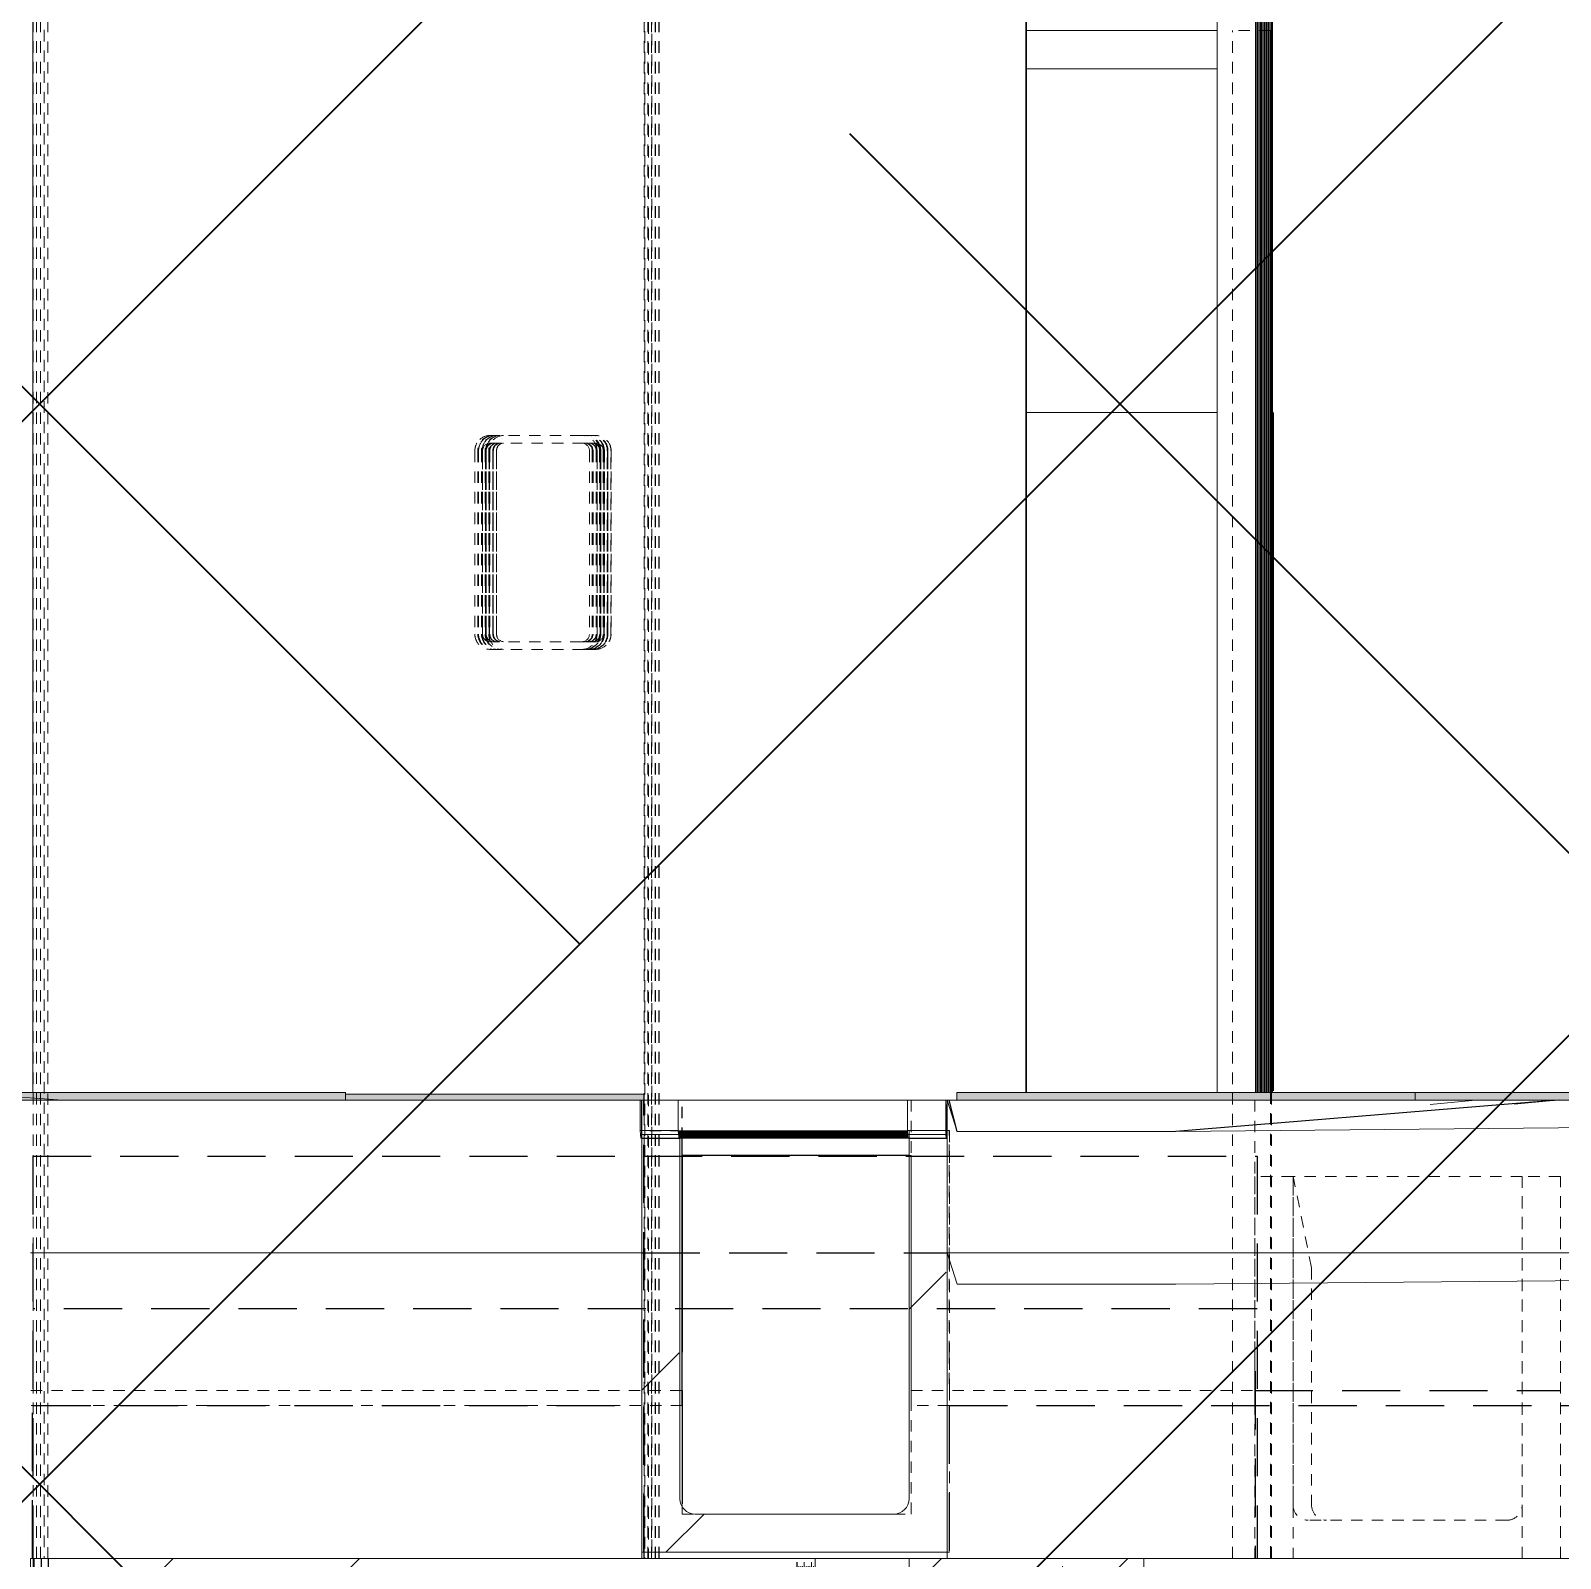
# Model space of a CAD drawing. Header units: millimetres. Extents: x 50357 to 985146, y 723188 to 1803594.
# Drawn here: x 875039 to 876041, y 744889 to 745889 of the extents above; entities that cross this region are included whole.
import ezdxf

# ---------------------------------------------------------------- set-up
doc = ezdxf.new("R2010")
doc.units = ezdxf.units.MM
doc.header["$LTSCALE"] = 3
doc.header["$MEASUREMENT"] = 0
doc.linetypes.add('DASHED', pattern=[19.05, 12.7, -6.35])
doc.linetypes.add('Member Hidden', pattern=[4.5, 2.5, -2])
for name, color, linetype, lineweight, true_color in [('A-DOOR', 7, 'Continuous', 13, 0x6e6e6e), ('A-FLOR', 7, 'Continuous', 5, 0x6e6e6e), ('A-FLOR-HDLN', 7, 'DASHED', 25, 0x6e6e6e), ('A-FLOR-HRAL', 7, 'Continuous', 13, 0x6e6e6e), ('A-FLOR-MCUT', 7, 'Continuous', 13, 0x6e6e6e), ('A-GENM', 7, 'Continuous', 13, 0x6e6e6e), ('A-WALL-HDLN', 7, 'Member Hidden', 13, 0x6e6e6e), ('I-WALL', 7, 'Continuous', 25, 0x6e6e6e), ('Q-SPCQ', 7, 'Continuous', 13, 0x6e6e6e), ('S-BEAM', 7, 'Continuous', 13, 0x6e6e6e), ('S-BEAM-HDLN', 7, 'Member Hidden', 13, 0x6e6e6e)]:
    doc.layers.add(name, color=color, linetype=linetype, lineweight=lineweight, true_color=true_color)
doc.layers.add('Hatch (HOR not under LTC submission)', color=252, linetype='Continuous', lineweight=35)

# ---------------------------------------------------------------- blocks, each defined once
blk = doc.blocks.new('Railing - 25mm-V1-SEC D_1')
at = {"layer": 'A-FLOR-HRAL'}
for p in [(-673290.5, 21828.8), (-673290.5, 21005)]:
    blk.add_line(p, (-673290.5, 21828.8), dxfattribs=at)
blk = doc.blocks.new('Railing - 25mm-V2-SEC D_1')
at = {"layer": 'A-FLOR-HRAL'}
for p in [(-673280.9, 21828.8), (-673280.9, 21700)]:
    blk.add_line(p, (-673280.9, 21828.8), dxfattribs=at)
blk = doc.blocks.new('Railing - 25mm-V3-SEC D_1')
at = {"layer": 'A-FLOR-HRAL'}
for p, q in [((-673316.3, 21005), (-673316.3, 21828.8)), ((-673303.9, 21828.8), (-673303.8, 21828.8)), ((-673302.2, 21828.8), (-673291.3, 21828.8)), ((-673291.3, 21828.8), (-673291.3, 21828.8)), ((-673291.3, 21005), (-673291.3, 21828.8))]:
    blk.add_line(p, q, dxfattribs=at)
blk = doc.blocks.new('Railing - Railing-3272102-SEC D_1')
for name, p in [('Railing - 25mm-V3-SEC D_1', (0, 0)), ('Railing - 25mm-V1-SEC D_1', (0, 0)), ('Railing - 25mm-V1-SEC D_1', (0.8, 0)), ('Railing - 25mm-V1-SEC D_1', (1.6, 0)), ('Railing - 25mm-V1-SEC D_1', (2.4, 0)), ('Railing - 25mm-V1-SEC D_1', (3.2, 0)), ('Railing - 25mm-V1-SEC D_1', (4, 0)), ('Railing - 25mm-V1-SEC D_1', (4.8, 0)), ('Railing - 25mm-V1-SEC D_1', (5.6, 0)), ('Railing - 25mm-V1-SEC D_1', (6.4, 0)), ('Railing - 25mm-V1-SEC D_1', (7.2, 0)), ('Railing - 25mm-V1-SEC D_1', (8, 0)), ('Railing - 25mm-V1-SEC D_1', (8.8, 0)), ('Railing - 25mm-V2-SEC D_1', (0, 0)), ('Railing - 25mm-V1-SEC D_1', (10.4, 0))]:
    blk.add_blockref(name, p)
blk = doc.blocks.new('Structural Framing 1 - Structural Framing 1-3532373-SEC D_1')
at = {"layer": 'S-BEAM'}
h = blk.add_hatch(dxfattribs=at)
h.set_pattern_fill('FP_1', color=256, style=0, pattern_type=2)
h.set_pattern_definition([(45, (-609724, 13871), (-251.4472, 251.4472), []), (45, (-609724, 14252), (-251.4472, 251.4472), [])])
h.paths.add_polyline_path([(-673541.7, 20150), (-673364.5, 20150), (-673364.5, 20700), (-674093.1, 20700), (-674093.1, 20150), (-673960.3, 20150)], flags=0)
h.paths.add_polyline_path([(-673445.9, 20230), (-674013.1, 20230), (-674013.1, 20620), (-673445.9, 20620), (-673445.9, 20361.8)], flags=0)
for p, q in [((-673364.5, 20700), (-674093.1, 20700)), ((-674093.1, 20700), (-674093.1, 20150)), ((-673364.5, 20150), (-673364.5, 20700)), ((-674013.1, 20620), (-673445.9, 20620)), ((-674013.1, 20230), (-674013.1, 20620)), ((-674011.5, 20620), (-674011.5, 20230)), ((-673671.5, 20230), (-673671.5, 20620)), ((-673445.9, 20620), (-673445.9, 20230)), ((-673445.9, 20230), (-674013.1, 20230)), ((-674093.1, 20150), (-673364.5, 20150))]:
    blk.add_line(p, q, dxfattribs=at)
blk = doc.blocks.new('Irrigation Point - Irrigation Point-4291868-SEC D_1')
at = {"layer": 'A-GENM'}
for p, q in [((-673441.1, 21700), (-673316.3, 21700)), ((-673281.4, 21700), (-673280.9, 21700)), ((-673280.9, 21675), (-673280.9, 21700)), ((-673441.1, 21675), (-673316.3, 21675)), ((-673316.3, 21675), (-673441.1, 21675)), ((-673281.4, 21675), (-673280.9, 21675)), ((-673280.9, 21675), (-673281.4, 21675)), ((-673280.9, 21640), (-673280.9, 21675)), ((-673281.4, 21640), (-673281.4, 21050)), ((-673281.1, 21640), (-673281, 21640)), ((-673281.1, 21050), (-673281.1, 21640)), ((-673281, 21640), (-673281, 21050)), ((-673281, 21050), (-673281.1, 21050)), ((-673280.9, 21005), (-673280.9, 21050))]:
    blk.add_line(p, q, dxfattribs=at)
blk = doc.blocks.new('Doors_Concept_IntDbl - 500x590mm-4315353-SEC D_1')
at = {"layer": 'A-DOOR'}
for p, q in [((-673281.3, 21640), (-673281.4, 21640)), ((-673281.1, 21640), (-673281.3, 21640)), ((-673281.3, 21055.8), (-673281.3, 21640)), ((-673281.1, 21055.8), (-673281.1, 21640)), ((-673281.4, 21055.8), (-673281.3, 21055.8)), ((-673281.3, 21055.8), (-673281.1, 21055.8))]:
    blk.add_line(p, q, dxfattribs=at)
blk = doc.blocks.new('Doors_Concept_IntSgl - 250x590mm-4314374-SEC D_1')
at = {"layer": 'A-DOOR'}
for p, q in [((-673281, 21640), (-673281.1, 21640)), ((-673281, 21058), (-673281, 21640)), ((-673281.1, 21058), (-673281, 21058))]:
    blk.add_line(p, q, dxfattribs=at)
blk = doc.blocks.new('SIGN PANEL - SIGN PANEL-4495762-SEC D_1')
at = {"layer": 'S-BEAM'}
for p, q in [((-674091.6, 21005), (-674091.6, 21828.8)), ((-673441.6, 21829), (-673441.6, 21005)), ((-673441.1, 21005), (-673441.1, 21829))]:
    blk.add_line(p, q, dxfattribs=at)
blk = doc.blocks.new('Grating_3 - Grantry_3-4561549-SEC D_1')
at = {"layer": 'Q-SPCQ'}
for p, q in [((-673694.1, 21000), (-673669.1, 21000)), ((-673694.1, 20980), (-673694.1, 21000)), ((-673669.1, 20980), (-673669.1, 21000)), ((-673669.1, 20999.9), (-673519.1, 20999.9)), ((-673519.1, 21000), (-673494.1, 21000)), ((-673519.1, 20980), (-673519.1, 21000)), ((-673494.1, 20980), (-673494.1, 21000)), ((-673494.1, 20999.5), (-673493.9, 20997.5)), ((-673493.9, 20977.5), (-673493.9, 20997.5)), ((-673493.9, 20977.5), (-673493.9, 20997.5)), ((-673493.8, 20997), (-673493.7, 20995)), ((-673493.7, 20995), (-673493.4, 20995)), ((-673493.7, 20975), (-673493.7, 20995)), ((-673493.4, 20995), (-673493.2, 20994.9)), ((-673493.4, 20975), (-673493.4, 20995)), ((-673493.4, 20975), (-673493.4, 20995)), ((-673493.2, 20994.9), (-673493, 20994.9)), ((-673493.2, 20974.9), (-673493.2, 20994.9)), ((-673493.2, 20974.9), (-673493.2, 20994.9)), ((-673669.1, 20980), (-673694.1, 20980)), ((-673694.1, 20980), (-673693.9, 20977.5)), ((-673669.1, 20979.9), (-673669.1, 20980)), ((-673519.1, 20979.9), (-673669.1, 20979.9)), ((-673669.1, 20979.4), (-673669.1, 20979.7)), ((-673669.1, 20979.7), (-673519.1, 20979.7)), ((-673519.1, 20979.4), (-673669.1, 20979.4)), ((-673669, 20979), (-673669.1, 20979.3)), ((-673669.1, 20979.3), (-673519.1, 20979.3)), ((-673519, 20979), (-673669, 20979)), ((-673669, 20978.6), (-673669, 20978.9)), ((-673669, 20978.9), (-673519, 20978.9)), ((-673519, 20978.6), (-673669, 20978.6)), ((-673668.9, 20978.2), (-673669, 20978.5)), ((-673669, 20978.5), (-673519, 20978.5)), ((-673494.1, 20980), (-673519.1, 20980)), ((-673519.1, 20980), (-673519.1, 20979.9)), ((-673519.1, 20979.7), (-673519.1, 20979.4)), ((-673519.1, 20979.3), (-673519, 20979)), ((-673519, 20978.9), (-673519, 20978.6)), ((-673519, 20978.5), (-673518.9, 20978.2)), ((-673493.9, 20977.5), (-673494.1, 20980)), ((-673668.9, 20977.5), (-673693.9, 20977.5)), ((-673693.9, 20977.5), (-673693.7, 20975)), ((-673693.9, 20977.5), (-673668.9, 20977.5)), ((-673693.7, 20975), (-673668.7, 20975)), ((-673693.5, 20975), (-673668.6, 20975)), ((-673668.6, 20975), (-673693.4, 20975)), ((-673668.4, 20974.9), (-673693.2, 20974.9)), ((-673693.2, 20974.9), (-673668.4, 20974.9)), ((-673518.9, 20978.2), (-673668.9, 20978.2)), ((-673668.9, 20977.8), (-673668.9, 20978.1)), ((-673668.9, 20978.1), (-673518.9, 20978.1)), ((-673518.9, 20977.8), (-673668.9, 20977.8)), ((-673668.9, 20977.7), (-673518.9, 20977.7)), ((-673668.9, 20977.5), (-673668.9, 20977.7)), ((-673668.9, 20977.4), (-673668.9, 20977.5)), ((-673518.9, 20977.4), (-673668.9, 20977.4)), ((-673668.8, 20977), (-673668.9, 20977.3)), ((-673668.9, 20977.3), (-673518.9, 20977.3)), ((-673518.8, 20977), (-673668.8, 20977)), ((-673668.8, 20976.5), (-673668.8, 20976.8)), ((-673668.8, 20976.8), (-673518.8, 20976.8)), ((-673518.8, 20976.5), (-673668.8, 20976.5)), ((-673668.8, 20976.1), (-673668.8, 20976.4)), ((-673668.8, 20976.4), (-673518.8, 20976.4)), ((-673518.8, 20976.1), (-673668.8, 20976.1)), ((-673668.7, 20975.7), (-673668.8, 20976)), ((-673668.8, 20976), (-673518.8, 20976)), ((-673518.7, 20975.7), (-673668.7, 20975.7)), ((-673668.7, 20975.3), (-673668.7, 20975.6)), ((-673668.7, 20975.6), (-673518.7, 20975.6)), ((-673518.7, 20975.3), (-673668.7, 20975.3)), ((-673668.7, 20975.2), (-673518.7, 20975.2)), ((-673668.7, 20975), (-673668.7, 20975.2)), ((-673518.7, 20975), (-673668.6, 20975)), ((-673518.9, 20978.1), (-673518.9, 20977.8)), ((-673518.9, 20977.7), (-673518.9, 20977.5)), ((-673493.9, 20977.5), (-673518.9, 20977.5)), ((-673518.9, 20977.5), (-673518.9, 20977.4)), ((-673518.9, 20977.5), (-673493.9, 20977.5)), ((-673518.9, 20977.3), (-673518.8, 20977)), ((-673518.8, 20976.8), (-673518.8, 20976.5)), ((-673518.8, 20976.4), (-673518.8, 20976.1)), ((-673518.8, 20976), (-673518.7, 20975.7)), ((-673518.7, 20975.6), (-673518.7, 20975.3)), ((-673518.7, 20975.2), (-673518.7, 20975)), ((-673518.7, 20975), (-673493.7, 20975)), ((-673493.4, 20975), (-673518.4, 20975)), ((-673518.4, 20975), (-673493.4, 20975)), ((-673493.2, 20974.9), (-673518.2, 20974.9)), ((-673518.2, 20974.9), (-673493.2, 20974.9)), ((-673493.7, 20975), (-673493.9, 20977.5)), ((-673493.4, 20975), (-673493.7, 20975)), ((-673493.2, 20974.9), (-673493.4, 20975)), ((-673493, 20974.9), (-673493.2, 20974.9))]:
    blk.add_line(p, q, dxfattribs=at)
blk = doc.blocks.new('Tactile_Connection Bridge_Junction_2 - Tactile_Connection Bridge_Junction_2-4809838-SEC D_1')
at = {"layer": 'Q-SPCQ'}
for p, q in [((-674142.3, 21000), (-674141.9, 21005)), ((-674141.1, 21005), (-674072.1, 21000))]:
    blk.add_line(p, q, dxfattribs=at)
blk = doc.blocks.new('Tactile_Connection Bridge Junction_4 - Tactile_Connection Bridge Junction_4-4812200-SEC D_1')
at = {"layer": 'Q-SPCQ'}
for p, q in [((-673177, 20997.2), (-673147.2, 21000)), ((-673098.9, 20999.4), (-673121.9, 20997.3))]:
    blk.add_line(p, q, dxfattribs=at)
blk = doc.blocks.new('Specialty Equipment 5 - Specialty Equipment 1-5133919-SEC D_1')
at = {"layer": 'Q-SPCQ'}
blk.add_hatch(color=256, dxfattribs=at).paths.add_polyline_path([(-673694.1, 21000), (-673691.6, 21000), (-673691.9, 21003.9), (-673886.9, 21003.9), (-673886.9, 21000), (-673751, 21000)], flags=0)
for p in [(-673886.9, 21003.9), (-673691.6, 21000)]:
    blk.add_line(p, (-673691.6, 21003.9), dxfattribs=at)
blk = doc.blocks.new('Specialty Equipment 6 - Specialty Equipment 2-5133927-SEC D_1')
at = {"layer": 'Q-SPCQ'}
for points in [[(-673691.6, 21000), (-673691.6, 21000), (-673691.6, 21003.9)], [(-673691.6, 21000), (-673691.6, 21000), (-673691.6, 21003.9)], [(-673691.6, 21000), (-673691.6, 21000), (-673691.6, 21003.9)], [(-673691.6, 21000), (-673691.5, 21000), (-673691.6, 21003.9)], [(-673691.6, 21000), (-673691.6, 21000), (-673691.6, 21003.9)], [(-673691.6, 21000), (-673691.6, 21000), (-673691.6, 21003.9)], [(-673691.5, 21000), (-673691.5, 21000), (-673691.5, 21003.9)], [(-673691.5, 21000), (-673691.5, 21000), (-673691.5, 21003.9)]]:
    blk.add_hatch(color=256, dxfattribs=at).paths.add_polyline_path(points, flags=0)
blk = doc.blocks.new('Tactile_Orientation_Line Base - Tactile_Orientation_Line Base-V57-SEC D_1')
at = {"layer": 'Q-SPCQ'}
blk.add_hatch(color=256, dxfattribs=at).paths.add_polyline_path([(-673123.1, 21000), (-672886.9, 21000), (-672886.9, 21005), (-673186.9, 21005), (-673186.9, 21000), (-673149.3, 21000)], flags=0)
for p, q in [((-673186.9, 21005), (-672886.9, 21005)), ((-673186.9, 21005), (-673186.9, 21000)), ((-672886.9, 21000), (-673186.9, 21000)), ((-672886.9, 21005), (-672886.7, 21005)), ((-672886.9, 21000), (-672886.9, 21005))]:
    blk.add_line(p, q, dxfattribs=at)
blk = doc.blocks.new('Tactile_Orientation_Line Base - Tactile_Orientation_Line Base-V58-SEC D_1')
at = {"layer": 'Q-SPCQ'}
blk.add_hatch(color=256, dxfattribs=at).paths.add_polyline_path([(-673332.4, 21000), (-673186.9, 21000), (-673186.9, 21005), (-673486.9, 21005), (-673486.7, 21000), (-673437.1, 21000)], flags=0)
for p, q in [((-673486.9, 21005), (-673186.9, 21005)), ((-673486.9, 21005), (-673486.9, 21000)), ((-673186.9, 21000), (-673486.9, 21000)), ((-673186.9, 21000), (-673186.9, 21005))]:
    blk.add_line(p, q, dxfattribs=at)
blk = doc.blocks.new('Tactile_Orientation_Line Base - Tactile_Orientation_Line Base-V59-SEC D_1')
at = {"layer": 'Q-SPCQ'}
blk.add_hatch(color=256, dxfattribs=at).paths.add_polyline_path([(-674169.6, 21000), (-673886.9, 21000), (-673886.9, 21005), (-674186.9, 21005), (-674186.9, 21000)], flags=0)
for p, q in [((-674186.9, 21005), (-673886.9, 21005)), ((-674186.9, 21005), (-674186.9, 21000)), ((-673886.9, 21005), (-673886.7, 21005)), ((-673886.9, 21000), (-673886.9, 21005))]:
    blk.add_line(p, q, dxfattribs=at)
blk = doc.blocks.new('Built Up Member - S10_BUILT-UP BOX D550xB500xTF35xTW35 THK-V98-SEC D_1')
at = {"layer": 'S-BEAM-HDLN'}
for p, q in [((-674091.5, 20700), (-674091.5, 20150)), ((-673591.5, 20150), (-673591.5, 20700)), ((-673579.6, 20700), (-673579.6, 20150)), ((-674056.5, 20665), (-673626.5, 20665)), ((-674056.5, 20185), (-674056.5, 20665)), ((-674044.6, 20665), (-674044.6, 20185)), ((-673626.5, 20665), (-673626.5, 20185)), ((-673626.5, 20185), (-674056.5, 20185))]:
    blk.add_line(p, q, dxfattribs=at)
blk = doc.blocks.new('Built Up Member - S10_BUILT-UP BOX D550xB500xTF35xTW35 THK-3921805-SEC D_1')
at = {"layer": 'S-BEAM-HDLN'}
blk.add_line((-673591.4, 20150), (-673591.4, 20700), dxfattribs=at)
blk = doc.blocks.new('Built Up Member - S10_BUILT-UP BOX D550xB500xTF35xTW35 THK-3921806-SEC D_1')
at = {"layer": 'S-BEAM-HDLN'}
blk.add_line((-673586.7, 20150), (-673586.7, 20700), dxfattribs=at)
blk = doc.blocks.new('Built Up Member - S5_BUILT-UP BOX D350xB350xTF12_5xTW12_5 THK-3921807-SEC D_1')
at = {"layer": 'S-BEAM-HDLN'}
blk.add_line((-673589, 20350), (-673589, 20700), dxfattribs=at)
blk = doc.blocks.new('Built Up Member - S5_BUILT-UP BOX D350xB350xTF12_5xTW12_5 THK-3921808-SEC D_1')
at = {"layer": 'S-BEAM-HDLN'}
blk.add_line((-673590.2, 20350), (-673590.2, 20700), dxfattribs=at)
blk = doc.blocks.new('Built Up Member - S5_BUILT-UP BOX D350xB350xTF12_5xTW12_5 THK-V99-SEC D_1')
at = {"layer": 'S-BEAM-HDLN'}
blk.add_line((-673587.8, 20350), (-673587.8, 20700), dxfattribs=at)
blk = doc.blocks.new('Built Up Member - S5_BUILT-UP BOX D350xB350xTF12_5xTW12_5 THK-V100-SEC D_1')
at = {"layer": 'S-BEAM-HDLN'}
blk.add_line((-673585.4, 20350), (-673585.4, 20700), dxfattribs=at)
blk = doc.blocks.new('Built Up Member - S5_BUILT-UP BOX D350xB350xTF12_5xTW12_5 THK-3533439-SEC D_1')
at = {"layer": 'S-BEAM-HDLN'}
blk.add_line((-673417.7, 20350), (-673417.7, 20700), dxfattribs=at)
blk = doc.blocks.new('PFC-Parallel Flange Channels - CHANNEL 200x200x250x10-4224860-SEC D_1')
at = {"layer": 'S-BEAM-HDLN'}
for p, q in [((-674093, 20810), (-673666.7, 20810)), ((-673516.7, 20810), (-673291.8, 20810))]:
    blk.add_line(p, q, dxfattribs=at)
blk = doc.blocks.new('Rectangular Hollow Sections - RHS140x80x5-V149-SEC D_1')
at = {"layer": 'S-BEAM-HDLN'}
for p, q in [((-673732.3, 21435), (-673792.3, 21435)), ((-673792.3, 21430), (-673732.3, 21430)), ((-673732.3, 21435), (-673732.4, 21435)), ((-673802.3, 21425), (-673802.3, 21305)), ((-673797.3, 21305), (-673797.3, 21425)), ((-673797.3, 21425), (-673797.3, 21305)), ((-673727.3, 21425), (-673727.3, 21305)), ((-673722.3, 21305), (-673722.3, 21425)), ((-673722.3, 21425), (-673722.3, 21305)), ((-673732.3, 21300), (-673792.3, 21300)), ((-673792.3, 21295), (-673732.3, 21295)), ((-673732.4, 21295), (-673732.3, 21295))]:
    blk.add_line(p, q, dxfattribs=at)
for centre, major_axis, start_param, end_param in [((-673792.3, 21425), (0, 10), 0, 1.570796), ((-673792.3, 21425), (0, 5), 0, 1.570796), ((-673732.3, 21425), (0, 10), 4.712389, 6.283185), ((-673732.3, 21425), (0, 5), 4.712389, 6.283185), ((-673732.3, 21425), (0, 10), 4.712389, 5.220159), ((-673792.3, 21425), (0, 5), 1.047198, 1.570796), ((-673792.3, 21305), (0, 10), 1.570796, 3.141593), ((-673792.3, 21305), (0, 5), 1.570796, 3.141593), ((-673792.3, 21305), (0, 5), 1.570796, 2.094395), ((-673732.3, 21305), (0, 10), 3.141593, 4.712389), ((-673732.3, 21305), (0, 5), 3.141593, 4.712389), ((-673732.3, 21305), (0, 10), 4.18879, 4.712389)]:
    blk.add_ellipse(centre, major_axis=major_axis, ratio=1, start_param=start_param, end_param=end_param, dxfattribs=at)
blk = doc.blocks.new('Rectangular Hollow Sections - RHS140x80x5-V150-SEC D_1')
at = {"layer": 'S-BEAM-HDLN'}
for p, q in [((-673731.9, 21430), (-673730.4, 21430)), ((-673730.3, 21435), (-673730.4, 21435)), ((-673795.4, 21305), (-673795.4, 21425)), ((-673795.3, 21425), (-673795.3, 21305)), ((-673725.4, 21425), (-673725.4, 21305)), ((-673720.3, 21425), (-673720.3, 21305)), ((-673730.4, 21300), (-673731.9, 21300)), ((-673730.4, 21295), (-673730.3, 21295))]:
    blk.add_line(p, q, dxfattribs=at)
for centre, major_axis, start_param, end_param in [((-673790.4, 21425), (0, 5), 0.076232, 1.570796), ((-673730.4, 21425), (0, 5), 4.712389, 6.283185), ((-673730.3, 21425), (0, 10), 4.712389, 5.220159), ((-673790.3, 21425), (0, 5), 1.047198, 1.570796), ((-673790.4, 21305), (0, 5), 1.570796, 3.065361), ((-673790.3, 21305), (0, 5), 1.570796, 2.094395), ((-673730.4, 21305), (0, 5), 3.141593, 4.712389), ((-673730.3, 21305), (0, 10), 4.18879, 4.712389)]:
    blk.add_ellipse(centre, major_axis=major_axis, ratio=1, start_param=start_param, end_param=end_param, dxfattribs=at)
blk = doc.blocks.new('Rectangular Hollow Sections - RHS140x80x5-V151-SEC D_1')
at = {"layer": 'S-BEAM-HDLN'}
for p, q in [((-673729.9, 21435), (-673729.9, 21435)), ((-673799.9, 21425), (-673799.9, 21305)), ((-673794.9, 21305), (-673794.9, 21425)), ((-673794.9, 21425), (-673794.9, 21305)), ((-673724.9, 21425), (-673724.9, 21305)), ((-673719.9, 21305), (-673719.9, 21425)), ((-673719.9, 21425), (-673719.9, 21305)), ((-673729.9, 21295), (-673729.9, 21295))]:
    blk.add_line(p, q, dxfattribs=at)
for centre, major_axis, start_param, end_param in [((-673789.9, 21425), (0, 10), 0.261799, 1.570796), ((-673789.9, 21425), (0, 5), 0.261799, 1.570796), ((-673729.9, 21425), (0, 5), 4.712389, 6.106234), ((-673729.9, 21425), (0, 10), 4.712389, 6.058043), ((-673729.9, 21425), (0, 10), 4.712389, 5.220159), ((-673789.9, 21425), (0, 5), 1.047198, 1.570796), ((-673789.9, 21305), (0, 10), 1.570796, 2.879793), ((-673789.9, 21305), (0, 5), 1.570796, 2.879793), ((-673789.9, 21305), (0, 5), 1.570796, 2.094395), ((-673729.9, 21305), (0, 5), 3.318544, 4.712389), ((-673729.9, 21305), (0, 10), 3.366735, 4.712389), ((-673729.9, 21305), (0, 10), 4.18879, 4.712389)]:
    blk.add_ellipse(centre, major_axis=major_axis, ratio=1, start_param=start_param, end_param=end_param, dxfattribs=at)
blk = doc.blocks.new('Rectangular Hollow Sections - RHS140x80x5-4759470-SEC D_1')
at = {"layer": 'S-BEAM-HDLN'}
for p, q in [((-673729.5, 21430), (-673727.9, 21430)), ((-673727.9, 21435), (-673727.9, 21435)), ((-673792.9, 21425), (-673792.9, 21305)), ((-673792.9, 21305), (-673792.9, 21425)), ((-673722.9, 21425), (-673722.9, 21305)), ((-673717.9, 21425), (-673717.9, 21305)), ((-673727.9, 21300), (-673729.5, 21300)), ((-673727.9, 21295), (-673727.9, 21295))]:
    blk.add_line(p, q, dxfattribs=at)
for centre, major_axis, start_param, end_param in [((-673787.9, 21425), (0, 5), 0.076232, 1.570796), ((-673727.9, 21425), (0, 5), 4.712389, 6.283185), ((-673727.9, 21425), (0, 10), 4.712389, 5.220159), ((-673787.9, 21425), (0, 5), 1.047198, 1.570796), ((-673787.9, 21305), (0, 5), 1.570796, 2.094395), ((-673787.9, 21305), (0, 5), 1.570796, 3.065361), ((-673727.9, 21305), (0, 5), 3.141593, 4.712389), ((-673727.9, 21305), (0, 10), 4.18879, 4.712389)]:
    blk.add_ellipse(centre, major_axis=major_axis, ratio=1, start_param=start_param, end_param=end_param, dxfattribs=at)
blk = doc.blocks.new('Rectangular Hollow Sections - RHS140x80x5-V152-SEC D_1')
at = {"layer": 'S-BEAM-HDLN'}
for p, q in [((-673797.6, 21425), (-673797.6, 21305)), ((-673792.6, 21305), (-673792.6, 21425)), ((-673792.5, 21425), (-673792.5, 21305)), ((-673722.6, 21425), (-673722.6, 21305)), ((-673717.6, 21305), (-673717.6, 21425)), ((-673717.5, 21425), (-673717.5, 21305))]:
    blk.add_line(p, q, dxfattribs=at)
for centre, major_axis, start_param, end_param in [((-673787.6, 21425), (0, 10), 0.261799, 1.570796), ((-673787.6, 21425), (0, 5), 0.261799, 1.570796), ((-673727.6, 21425), (0, 5), 4.712389, 6.082633), ((-673727.6, 21425), (0, 10), 4.712389, 6.046136), ((-673727.5, 21425), (0, 10), 4.712389, 5.220159), ((-673787.5, 21425), (0, 5), 1.047198, 1.570796), ((-673787.6, 21305), (0, 10), 1.570796, 2.879793), ((-673787.6, 21305), (0, 5), 1.570796, 2.879793), ((-673787.5, 21305), (0, 5), 1.570796, 2.094395), ((-673727.6, 21305), (0, 5), 3.342145, 4.712389), ((-673727.6, 21305), (0, 10), 3.378642, 4.712389), ((-673727.5, 21305), (0, 10), 4.18879, 4.712389)]:
    blk.add_ellipse(centre, major_axis=major_axis, ratio=1, start_param=start_param, end_param=end_param, dxfattribs=at)
blk = doc.blocks.new('Rectangular Hollow Sections - RHS140x80x5-V153-SEC D_1')
at = {"layer": 'S-BEAM-HDLN'}
for p, q in [((-673727.2, 21430), (-673725.6, 21430)), ((-673725.5, 21435), (-673725.6, 21435)), ((-673790.6, 21305), (-673790.6, 21425)), ((-673790.5, 21425), (-673790.5, 21305)), ((-673720.6, 21425), (-673720.6, 21305)), ((-673715.5, 21425), (-673715.5, 21305)), ((-673725.6, 21300), (-673727.2, 21300)), ((-673725.6, 21295), (-673725.5, 21295))]:
    blk.add_line(p, q, dxfattribs=at)
for centre, major_axis, start_param, end_param in [((-673785.6, 21425), (0, 5), 0.076232, 1.570796), ((-673725.6, 21425), (0, 5), 4.712389, 6.283185), ((-673725.5, 21425), (0, 10), 4.712389, 5.220159), ((-673785.5, 21425), (0, 5), 1.047198, 1.570796), ((-673785.6, 21305), (0, 5), 1.570796, 3.065361), ((-673785.5, 21305), (0, 5), 1.570796, 2.094395), ((-673725.6, 21305), (0, 5), 3.141593, 4.712389), ((-673725.5, 21305), (0, 10), 4.18879, 4.712389)]:
    blk.add_ellipse(centre, major_axis=major_axis, ratio=1, start_param=start_param, end_param=end_param, dxfattribs=at)
blk = doc.blocks.new('Rectangular Hollow Sections - RHS140x80x5-V154-SEC D_1')
at = {"layer": 'S-BEAM-HDLN'}
for p, q in [((-673795.2, 21425), (-673795.2, 21305)), ((-673790.2, 21305), (-673790.2, 21425)), ((-673790.2, 21425), (-673790.2, 21305)), ((-673720.2, 21425), (-673720.2, 21305)), ((-673715.2, 21305), (-673715.2, 21425)), ((-673715.2, 21425), (-673715.2, 21305))]:
    blk.add_line(p, q, dxfattribs=at)
for centre, major_axis, start_param, end_param in [((-673785.2, 21425), (0, 10), 0.261799, 1.374313), ((-673785.2, 21425), (0, 5), 0.261799, 1.570796), ((-673725.2, 21425), (0, 5), 5.112137, 6.084708), ((-673725.2, 21425), (0, 10), 4.712389, 6.046136), ((-673725.2, 21425), (0, 10), 4.712389, 5.220159), ((-673785.2, 21425), (0, 10), 1.433166, 1.570796), ((-673785.2, 21425), (0, 5), 1.047198, 1.570796), ((-673725.2, 21425), (0, 5), 4.712389, 4.991445), ((-673785.2, 21305), (0, 10), 1.570796, 1.708427), ((-673785.2, 21305), (0, 10), 1.76728, 2.879793), ((-673785.2, 21305), (0, 5), 1.570796, 2.879793), ((-673785.2, 21305), (0, 5), 1.570796, 2.094395), ((-673725.2, 21305), (0, 5), 3.342145, 4.312641), ((-673725.2, 21305), (0, 10), 3.378642, 4.712389), ((-673725.2, 21305), (0, 5), 4.433333, 4.712389), ((-673725.2, 21305), (0, 10), 4.18879, 4.712389)]:
    blk.add_ellipse(centre, major_axis=major_axis, ratio=1, start_param=start_param, end_param=end_param, dxfattribs=at)
blk = doc.blocks.new('Rectangular Hollow Sections - RHS140x80x5-V155-SEC D_1')
at = {"layer": 'S-BEAM-HDLN'}
for p, q in [((-673724.8, 21430), (-673723.2, 21430)), ((-673723.1, 21435), (-673723.2, 21435)), ((-673788.2, 21305), (-673788.2, 21425)), ((-673788.1, 21425), (-673788.1, 21305)), ((-673718.2, 21425), (-673718.2, 21305)), ((-673713.1, 21425), (-673713.1, 21305)), ((-673723.2, 21300), (-673724.8, 21300)), ((-673723.2, 21295), (-673723.1, 21295))]:
    blk.add_line(p, q, dxfattribs=at)
for centre, major_axis, start_param, end_param in [((-673783.2, 21425), (0, 5), 0.076232, 1.570796), ((-673723.2, 21425), (0, 5), 4.712389, 6.283185), ((-673723.1, 21425), (0, 10), 4.712389, 5.220159), ((-673783.1, 21425), (0, 5), 1.047198, 1.570796), ((-673783.2, 21305), (0, 5), 1.570796, 3.065361), ((-673783.1, 21305), (0, 5), 1.570796, 2.094395), ((-673723.2, 21305), (0, 5), 3.141593, 4.712389), ((-673723.1, 21305), (0, 10), 4.18879, 4.712389)]:
    blk.add_ellipse(centre, major_axis=major_axis, ratio=1, start_param=start_param, end_param=end_param, dxfattribs=at)

msp = doc.modelspace()

# ---------------------------------------------------------------- hatches: boundary and pattern name
at = {"layer": 'Hatch (HOR not under LTC submission)'}
h = msp.add_hatch(dxfattribs=at)
h.set_pattern_fill('ANSI38', color=256, scale=4000)
h.paths.add_polyline_path([(883302.7731, 754573.5724), (867748.3436, 754573.5724), (867748.3436, 741228.5978), (870806.1362, 741227.6876), (883302.7731, 741227.6882)])
at = {"layer": 'S-BEAM'}
h = msp.add_hatch(dxfattribs=at)
h.set_pattern_fill('FP_1', color=256, style=0, pattern_type=2)
h.set_pattern_definition([(45, (939408.4, 738060), (-251.4472, 251.4472), []), (45, (939408.4, 738441), (-251.4472, 251.4472), [])])
h.paths.add_polyline_path([(875439.3159, 744892.9831), (875639.3159, 744892.9831), (875638.2786, 745163.9195), (875614.3159, 745163.89), (875614.3159, 744927.9831), (875611.387, 744920.912), (875604.3159, 744917.9831), (875474.3159, 744917.9831), (875467.2448, 744920.912), (875464.3159, 744927.9831), (875463.3296, 745163.9195), (875439.3159, 745163.9195), (875439.3159, 744957.6698)], flags=0)

# ---------------------------------------------------------------- linework, layer by layer
at = {"layer": 'A-FLOR'}
for p, q in [((875438.2786, 745188.9831), (867744.4393, 745188.9831)), ((875639.3159, 745188.9831), (875639.3159, 744888.9831)), ((875645.7345, 745168.5076), (875639.3159, 745188.9831)), ((875639.3159, 745188.9831), (875645.5094, 745188.9831)), ((878044.1886, 745188.5982), (875788.9969, 745168.5083)), ((875788.9969, 745168.5083), (875645.7345, 745168.5076)), ((875439.3159, 744888.9831), (875439.3159, 745163.9195)), ((882289.3175, 745088.9831), (875639.3159, 745088.9831)), ((875639.3159, 745088.9831), (875645.7345, 745068.5076)), ((875788.9969, 745068.5083), (878044.1886, 745088.5982)), ((875645.7345, 745068.5076), (875788.9969, 745068.5083)), ((875039.3087, 744888.9831), (875439.3159, 744888.9831)), ((875440.6444, 744888.9831), (875440.6444, 744892.9831)), ((875440.779, 744892.9831), (875440.779, 744888.9831)), ((875614.3159, 744888.9831), (875614.3159, 744878.9831)), ((875614.3159, 744888.9831), (883019.3176, 744888.9831))]:
    msp.add_line(p, q, dxfattribs=at)
at = {"layer": 'A-FLOR', "lineweight": 25}
for p, q in [((875645.7345, 745168.5076), (875640.6444, 745188.9831)), ((876040.0343, 745188.9335), (876033.591, 745188.4092)), ((876006.4439, 745186.2004), (875788.9969, 745168.5083))]:
    msp.add_line(p, q, dxfattribs=at)
at = {"layer": 'A-FLOR-HDLN'}
for p, q in [((875439.3159, 745163.9691), (875439.3159, 745188.9831)), ((875440.6444, 744893.0327), (875440.6444, 745188.9831)), ((876033.5859, 745188.4088), (876006.4489, 745186.2009)), ((875040.779, 745152.2831), (875040.779, 744888.9831)), ((875040.779, 745152.2831), (875842.1536, 745152.2831)), ((875842.1536, 745152.2831), (875842.1536, 744888.9831)), ((875439.3655, 745088.9831), (875639.2663, 745088.9831)), ((875842.1536, 745052.2831), (875040.779, 745052.2831)), ((875840.7783, 745011.4622), (875840.7783, 744888.9831)), ((875840.6139, 744998.9831), (876040.7783, 744998.9831)), ((875040.6247, 744988.9831), (875440.779, 744988.9831)), ((875040.6247, 744888.9831), (875040.6247, 744988.9831)), ((875440.779, 744988.9831), (875440.779, 744893.0327)), ((875640.6444, 744988.9831), (882289.7627, 744988.9831)), ((875640.6444, 744988.9831), (875640.6444, 744888.9831))]:
    msp.add_line(p, q, dxfattribs=at)
at = {"layer": 'A-FLOR-MCUT'}
msp.add_line((875439.3159, 745088.9831), (875039.3087, 745088.9831), dxfattribs=at)
at = {"layer": 'A-GENM'}
for p, q in [((875691.2673, 745638.9831), (875816.0583, 745638.9831)), ((875842.1536, 745193.9831), (875842.1536, 745638.9831)), ((875850.8013, 745193.9831), (875850.8013, 745638.9831)), ((875852.7714, 745638.9831), (875852.7714, 745195.012))]:
    msp.add_line(p, q, dxfattribs=at)
at = {"layer": 'A-WALL-HDLN'}
for p, q in [((875825.9453, 744888.9831), (875825.9453, 745888.9831)), ((875850.9453, 745888.9831), (875825.9453, 745888.9831)), ((875850.9772, 745828.9831), (875851.2438, 745828.9831)), ((875851.3051, 745828.9831), (875851.4384, 745828.9831)), ((875402.0326, 745623.9831), (875400.4812, 745623.9831)), ((875404.4498, 745623.9831), (875402.9016, 745623.9831)), ((875406.8223, 745623.9831), (875405.2284, 745623.9831)), ((875409.1948, 745623.9831), (875407.6003, 745623.9831)), ((875330.1006, 745613.9831), (875330.1006, 745493.9831)), ((875332.0273, 745613.9831), (875332.0273, 745493.9831)), ((875332.521, 745613.9831), (875332.521, 745493.9831)), ((875334.4444, 745613.9831), (875334.4444, 745493.9831)), ((875334.8478, 745613.9831), (875334.8478, 745493.9831)), ((875336.8169, 745613.9831), (875336.8169, 745493.9831)), ((875337.2203, 745613.9831), (875337.2203, 745493.9831)), ((875339.1894, 745613.9831), (875339.1894, 745493.9831)), ((875410.1006, 745493.9831), (875410.1006, 745613.9831)), ((875412.0273, 745493.9831), (875412.0273, 745613.9831)), ((875412.521, 745493.9831), (875412.521, 745613.9831)), ((875414.4444, 745493.9831), (875414.4444, 745613.9831)), ((875414.8478, 745493.9831), (875414.8478, 745613.9831)), ((875416.8169, 745493.9831), (875416.8169, 745613.9831)), ((875417.2203, 745493.9831), (875417.2203, 745613.9831)), ((875419.1894, 745493.9831), (875419.1894, 745613.9831)), ((875400.4812, 745483.9831), (875402.0326, 745483.9831)), ((875402.9016, 745483.9831), (875404.4498, 745483.9831)), ((875405.2284, 745483.9831), (875406.8223, 745483.9831)), ((875407.6009, 745483.9831), (875409.1948, 745483.9831)), ((875851.4384, 745238.9831), (875851.3051, 745238.9831)), ((875850.9453, 745193.9335), (875850.9453, 744888.9831)), ((875851.4784, 744888.9831), (875851.4784, 745193.934)), ((875615.7736, 745152.7247), (875614.3655, 745152.7247)), ((875615.7736, 744917.9831), (875615.7736, 745152.7247)), ((876015.6437, 745138.9831), (875865.6437, 745138.9831)), ((875865.6437, 745138.9831), (875865.6437, 744888.9831)), ((876015.6437, 744888.9831), (876015.6437, 745138.9831)), ((875465.7736, 744999.8192), (875465.7736, 744999.0327)), ((875465.7736, 744924.3341), (875465.7736, 744917.9831)), ((875465.7736, 744917.9831), (875474.2663, 744917.9831)), ((875604.3655, 744917.9831), (875615.7736, 744917.9831))]:
    msp.add_line(p, q, dxfattribs=at)
for centre, major_axis, ratio, start_param, end_param in [((875340.1006, 745613.9831), (0, 10), 0.999999858, 1.047197551, 1.570796327), ((875342.0273, 745613.9831), (0, 10), 0.999999858, 0.038115971, 1.570796327), ((875342.521, 745613.9831), (0, 10), 0.999999858, 1.047197551, 1.570796327), ((875344.4444, 745613.9831), (0, 10), 0.999999852, 0.038115971, 1.570796327), ((875344.8478, 745613.9831), (0, 10), 0.999999858, 1.047197551, 1.570796327), ((875346.8169, 745613.9831), (0, 10), 0.999999852, 0.038115971, 1.570796327), ((875347.2203, 745613.9831), (0, 10), 0.999999858, 1.047197551, 1.353703126), ((875349.1894, 745613.9831), (0, 10), 0.999999852, 0.038115971, 1.570796327), ((875402.0273, 745613.9831), (0.0002, 10), 0.999999858, 4.712410739, 6.283207065), ((875404.4444, 745613.9831), (0.0002, 10), 0.999999852, 4.71240992, 6.283206247), ((875406.8169, 745613.9831), (0.0002, 10), 0.999999852, 4.712409924, 6.283206251), ((875400.1006, 745613.9831), (0.0002, 10), 0.999999858, 4.712410737, 5.236009512), ((875409.1894, 745613.9831), (0.0002, 10), 0.999999852, 4.712409922, 6.283206249), ((875402.521, 745613.9831), (0.0002, 10), 0.999999858, 4.712410737, 5.236009512), ((875404.8478, 745613.9831), (0.0002, 10), 0.999999858, 4.71241074, 5.236009516), ((875407.2203, 745613.9831), (0.0002, 10), 0.999999858, 4.712410739, 5.236009514), ((875347.2203, 745613.9831), (0, 10), 0.999999858, 1.41255637, 1.570796327), ((875340.1006, 745493.9831), (0, 10), 0.999999858, 1.570796327, 2.094395102), ((875342.0273, 745493.9831), (0, 10), 0.999999858, 1.570796327, 3.103476683), ((875342.521, 745493.9831), (0, 10), 0.999999858, 1.570796327, 2.094395102), ((875344.4444, 745493.9831), (0, 10), 0.999999852, 1.570796327, 3.103476683), ((875344.8478, 745493.9831), (0, 10), 0.999999858, 1.570796327, 2.094395102), ((875346.8169, 745493.9831), (0, 10), 0.999999852, 1.570796327, 3.103476683), ((875347.2203, 745493.9831), (0, 10), 0.999999858, 1.570796327, 1.729036284), ((875347.2203, 745493.9831), (0, 10), 0.999999858, 1.787889527, 2.094395102), ((875349.1894, 745493.9831), (0, 10), 0.999999852, 1.570796327, 3.103476683), ((875402.0273, 745493.9831), (0, 10), 0.999999858, 3.141592654, 4.71238898), ((875404.4444, 745493.9831), (0, 10), 0.999999852, 3.141592654, 4.71238898), ((875406.8169, 745493.9831), (0, 10), 0.999999852, 3.141592654, 4.71238898), ((875400.1006, 745493.9831), (0, 10), 0.999999858, 4.188790205, 4.71238898), ((875409.1894, 745493.9831), (0, 10), 0.999999852, 3.141592654, 4.71238898), ((875402.521, 745493.9831), (0, 10), 0.999999858, 4.188790205, 4.71238898), ((875404.8478, 745493.9831), (0, 10), 0.999999858, 4.188790205, 4.71238898), ((875407.2203, 745493.9831), (0, 10), 0.999999858, 4.188790205, 4.71238898)]:
    msp.add_ellipse(centre, major_axis=major_axis, ratio=ratio, start_param=start_param, end_param=end_param, dxfattribs=at)
at = {"layer": 'I-WALL'}
for p, q in [((875850.9453, 745888.9831), (875850.9453, 745193.9831)), ((875851.4784, 745828.9831), (875851.4784, 745863.9831)), ((875851.2438, 745828.9831), (875851.2438, 745238.9831)), ((875851.3051, 745828.9831), (875851.4384, 745828.9831)), ((875851.4384, 745828.9831), (875851.4384, 745238.9831)), ((875851.2438, 745238.9831), (875850.9772, 745238.9831)), ((875614.3159, 745152.7247), (875465.7736, 745152.7247)), ((875465.7736, 745152.7247), (875465.7736, 745024.0323)), ((875465.7736, 744998.9831), (875465.7736, 744924.5934))]:
    msp.add_line(p, q, dxfattribs=at)
at = {"layer": 'S-BEAM'}
for p, q in [((875463.2786, 745188.9831), (875465.6444, 745188.9831)), ((875640.6444, 745188.9831), (875645.5094, 745188.9831)), ((875639.3159, 744892.9831), (875639.3159, 745168.9831)), ((875439.3159, 745163.9195), (875439.3159, 744892.9831)), ((875464.3159, 744927.9831), (875464.3159, 745163.89)), ((875465.6444, 744988.9831), (875465.6444, 745163.5819)), ((875465.7736, 745163.5819), (875465.7736, 745023.9831)), ((875465.7736, 745023.9831), (875465.7736, 745163.5819)), ((875614.3159, 745163.89), (875614.3159, 744927.9831)), ((875465.7601, 744998.9831), (875465.6632, 744998.9831)), ((875465.779, 744988.9831), (875465.6444, 744988.9831)), ((875604.3159, 744917.9831), (875474.3159, 744917.9831)), ((875439.3159, 744892.9831), (875639.3159, 744892.9831))]:
    msp.add_line(p, q, dxfattribs=at)
for centre, start, end in [((875474.3159, 744927.9831), 180.0000041, 270.0000041), ((875604.3159, 744927.9831), 269.9999959, 359.9999959)]:
    msp.add_arc(centre, 10, start, end, dxfattribs=at)
msp.add_ellipse((875465.7601, 745023.9831), major_axis=(0, 25), ratio=0.000538294, start_param=3.141592654, end_param=4.71238898, dxfattribs=at)
msp.add_ellipse((875465.7601, 745023.9831), major_axis=(0, 25), ratio=0.000538294, start_param=3.141592654, end_param=4.71238898, dxfattribs=at)
at = {"layer": 'S-BEAM-HDLN'}
for p, q in [((875050.5168, 751160.386), (875050.5168, 744889.0117)), ((875450.5167, 744889.0117), (875450.5167, 751160.386)), ((875450.802, 744889.0117), (875450.802, 751163.9117)), ((875048.1214, 751100.386), (875048.1214, 744889.0023)), ((875448.1213, 744889.0023), (875448.1213, 751100.386)), ((875448.4066, 744889.0023), (875448.4066, 751103.9023)), ((875045.726, 744888.993), (875045.726, 751040.386)), ((875445.7259, 744888.993), (875445.7259, 751040.386)), ((875446.0112, 751043.893), (875446.0112, 744888.993)), ((875043.2848, 744889.021), (875043.2848, 750979.2399)), ((875443.2847, 744889.021), (875443.2847, 750979.2399)), ((875443.6615, 750983.921), (875443.6615, 744889.021)), ((875040.8894, 744888.9831), (875040.8894, 750924.0399)), ((875440.8893, 744888.9831), (875440.8893, 750924.0399)), ((875441.2661, 750924.0399), (875441.2661, 744888.9831)), ((875465.6444, 745163.6315), (875465.6444, 745188.9831)), ((875465.6994, 745188.9831), (875465.7736, 745188.9831)), ((875465.7736, 745163.6315), (875465.7736, 745188.9831)), ((875615.6444, 745188.9831), (875615.6444, 744988.9831)), ((875638.3282, 745188.9831), (875639.3159, 745188.9831)), ((875840.6083, 745188.9831), (875840.6083, 744988.9831)), ((875840.7375, 745188.9831), (875840.7375, 745023.9831)), ((875465.6498, 745168.7831), (875439.3159, 745168.7831)), ((875439.3159, 745168.7831), (875439.3159, 745163.9691)), ((875464.3159, 745163.9396), (875464.3159, 745168.7831)), ((875465.6498, 745168.7831), (875465.7736, 745168.7831)), ((875465.7736, 745168.7831), (875465.7736, 745163.6315)), ((875614.3159, 745168.9831), (875614.3159, 745163.9396)), ((875640.6498, 745168.9831), (875638.328, 745168.9831)), ((875640.6498, 745168.9831), (875640.7736, 745168.9831)), ((875640.6498, 745084.8939), (875640.6498, 745168.9831)), ((875640.7736, 745168.9831), (875640.7736, 745084.4989)), ((875865.6437, 745138.9831), (875840.6437, 745138.9831)), ((875840.6437, 745138.9831), (875840.6437, 744888.9831)), ((875865.6437, 744923.9831), (875865.6437, 745138.9831)), ((875865.7783, 745138.9831), (875865.7783, 744923.9831)), ((875877.7714, 745079.1432), (875865.7783, 745138.9829)), ((876040.6437, 745138.9831), (876015.6437, 745138.9831)), ((876015.6437, 745138.9831), (876015.6437, 744923.9831)), ((876040.6437, 744888.9831), (876040.6437, 745138.9831)), ((875640.6498, 745023.9831), (875640.6498, 745084.5622)), ((875640.7736, 745084.1672), (875640.7736, 745023.9831)), ((875877.7714, 745079.1432), (875877.7714, 744923.9831)), ((875465.7601, 744998.9831), (875465.6632, 744998.9831)), ((875640.779, 744999.8244), (875640.779, 744892.9831)), ((875840.7429, 744988.9831), (875840.7429, 745001.9699)), ((875465.779, 744988.9831), (875039.3583, 744988.9831)), ((875640.5948, 744988.9831), (875615.6444, 744988.9831)), ((876005.6437, 744913.9831), (875875.6437, 744913.9831)), ((875041.4891, 744888.9831), (875041.4891, 744338.9831)), ((875041.6491, 744888.9831), (875041.6491, 744338.9831)), ((875046.1883, 744888.9831), (875046.1883, 744338.9831)), ((875046.3483, 744888.9831), (875046.3483, 744338.9831)), ((875050.8876, 744888.9831), (875050.8876, 744338.9831)), ((875051.0475, 744888.9831), (875051.0475, 744338.9831)), ((875640.779, 744892.9831), (875639.3159, 744892.9831))]:
    msp.add_line(p, q, dxfattribs=at)
msp.add_arc((875887.7714, 744923.9831), 10, 180.0000041, 269.2378078, dxfattribs=at)
for centre, major_axis, ratio, start_param, end_param in [((875640.6632, 745023.9831), (0, 25), 0.000538294, 1.570796327, 3.141592654), ((875640.7601, 745023.9831), (0, 25), 0.000538294, 3.141592654, 4.71238898), ((875840.724, 745023.9831), (0, 25), 0.000538294, 3.141592654, 4.71238898), ((875875.6437, 744923.9831), (0, 10), 0.999999855, 1.570796327, 3.141592654), ((876005.6437, 744923.9831), (0, 10), 0.999999855, 3.141592654, 4.71238898)]:
    msp.add_ellipse(centre, major_axis=major_axis, ratio=ratio, start_param=start_param, end_param=end_param, dxfattribs=at)

# ---------------------------------------------------------------- block references
at = {"layer": 'A-DOOR'}
for name in ['Doors_Concept_IntDbl - 500x590mm-4315353-SEC D_1', 'Doors_Concept_IntSgl - 250x590mm-4314374-SEC D_1']:
    msp.add_blockref(name, (1549132.3921, 724188.9831), dxfattribs=at)
at = {"layer": 'A-FLOR-HRAL'}
msp.add_blockref('Railing - Railing-3272102-SEC D_1', (1549132.3921, 724188.9831), dxfattribs=at)
at = {"layer": 'A-GENM'}
msp.add_blockref('Irrigation Point - Irrigation Point-4291868-SEC D_1', (1549132.3921, 724188.9831), dxfattribs=at)
at = {"layer": 'Q-SPCQ'}
for name in ['Tactile_Orientation_Line Base - Tactile_Orientation_Line Base-V59-SEC D_1', 'Tactile_Connection Bridge_Junction_2 - Tactile_Connection Bridge_Junction_2-4809838-SEC D_1', 'Specialty Equipment 5 - Specialty Equipment 1-5133919-SEC D_1', 'Grating_3 - Grantry_3-4561549-SEC D_1', 'Specialty Equipment 6 - Specialty Equipment 2-5133927-SEC D_1', 'Tactile_Orientation_Line Base - Tactile_Orientation_Line Base-V58-SEC D_1', 'Tactile_Orientation_Line Base - Tactile_Orientation_Line Base-V57-SEC D_1', 'Tactile_Connection Bridge Junction_4 - Tactile_Connection Bridge Junction_4-4812200-SEC D_1']:
    msp.add_blockref(name, (1549132.3921, 724188.9831), dxfattribs=at)
at = {"layer": 'S-BEAM'}
for name in ['SIGN PANEL - SIGN PANEL-4495762-SEC D_1', 'Structural Framing 1 - Structural Framing 1-3532373-SEC D_1']:
    msp.add_blockref(name, (1549132.3921, 724188.9831), dxfattribs=at)
at = {"layer": 'S-BEAM', "linetype": 'Member Hidden'}
for name, p in [('Rectangular Hollow Sections - RHS140x80x5-V149-SEC D_1', (1549132.3921, 724188.9831)), ('Rectangular Hollow Sections - RHS140x80x5-V151-SEC D_1', (1549132.3921, 724188.9831)), ('Rectangular Hollow Sections - RHS140x80x5-V152-SEC D_1', (1549132.3921, 724188.9831)), ('Rectangular Hollow Sections - RHS140x80x5-V150-SEC D_1', (1549132.3921, 724188.9831)), ('Rectangular Hollow Sections - RHS140x80x5-V154-SEC D_1', (1549132.3921, 724188.9831)), ('Rectangular Hollow Sections - RHS140x80x5-4759470-SEC D_1', (1549132.3921, 724188.9831)), ('Rectangular Hollow Sections - RHS140x80x5-V153-SEC D_1', (1549132.3921, 724188.9831)), ('Rectangular Hollow Sections - RHS140x80x5-V155-SEC D_1', (1549132.3921, 724188.9831)), ('PFC-Parallel Flange Channels - CHANNEL 200x200x250x10-4224860-SEC D_1', (1549132.3921, 724188.9831)), ('Built Up Member - S10_BUILT-UP BOX D550xB500xTF35xTW35 THK-V98-SEC D_1', (1549132.3921, 724188.9831)), ('Built Up Member - S10_BUILT-UP BOX D550xB500xTF35xTW35 THK-3921805-SEC D_1', (1549132.3921, 724188.9831)), ('Built Up Member - S5_BUILT-UP BOX D350xB350xTF12_5xTW12_5 THK-3921808-SEC D_1', (1549132.3921, 724188.9831)), ('Built Up Member - S5_BUILT-UP BOX D350xB350xTF12_5xTW12_5 THK-3921807-SEC D_1', (1549132.3921, 724188.9831)), ('Built Up Member - S5_BUILT-UP BOX D350xB350xTF12_5xTW12_5 THK-V99-SEC D_1', (1549132.3921, 724188.9831)), ('Built Up Member - S10_BUILT-UP BOX D550xB500xTF35xTW35 THK-3921806-SEC D_1', (1549132.3921, 724188.9831)), ('Built Up Member - S5_BUILT-UP BOX D350xB350xTF12_5xTW12_5 THK-V100-SEC D_1', (1549132.3921, 724188.9831)), ('Built Up Member - S5_BUILT-UP BOX D350xB350xTF12_5xTW12_5 THK-3921807-SEC D_1', (1549137.1829, 724188.9831)), ('Built Up Member - S5_BUILT-UP BOX D350xB350xTF12_5xTW12_5 THK-V99-SEC D_1', (1549137.1829, 724188.9831)), ('Built Up Member - S10_BUILT-UP BOX D550xB500xTF35xTW35 THK-3921806-SEC D_1', (1549137.1829, 724188.9831)), ('Built Up Member - S5_BUILT-UP BOX D350xB350xTF12_5xTW12_5 THK-V100-SEC D_1', (1549137.1829, 724188.9831)), ('Built Up Member - S5_BUILT-UP BOX D350xB350xTF12_5xTW12_5 THK-3533439-SEC D_1', (1549132.3921, 724188.9831))]:
    msp.add_blockref(name, p, dxfattribs=at)

doc.saveas('drawing.dxf')
